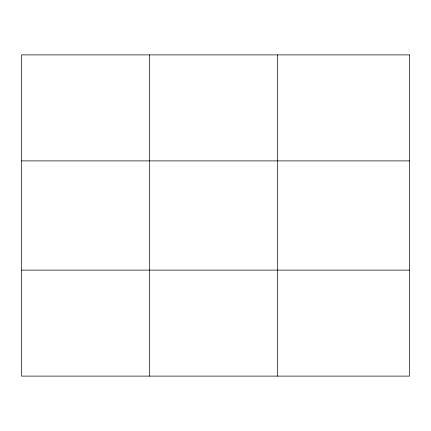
<?xml version="1.0" encoding="UTF-8"?>
<svg xmlns="http://www.w3.org/2000/svg" width="431" height="431" viewBox="0 0 431 431"><rect width="100%" height="100%" fill="white"/><g stroke="black" fill="none" stroke-linecap="round" stroke-linejoin="round"><path stroke-width="0.65" d="M149.557 54.888L149.557 376.112M277.564 54.888L277.564 376.112M21.55 160.892L409.45 160.892M21.55 270.108L409.45 270.108M409.45 54.888L409.45 376.112L21.55 376.112L21.55 54.888L409.45 54.888"/></g></svg>
